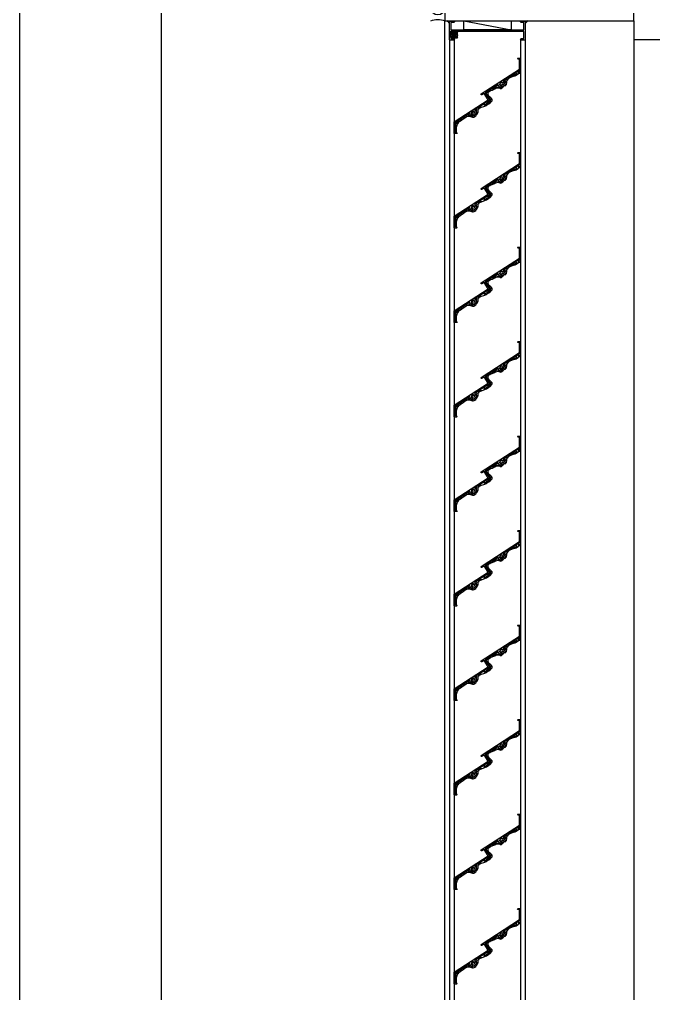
# Model space of a CAD drawing. Header units: millimetres. Extents: x 19868 to 801382, y -4805 to 85279.
# Drawn here: x 537788 to 538459, y 50369 to 51400 of the extents above; entities that cross this region are included whole.
import ezdxf

# ---------------------------------------------------------------- set-up
doc = ezdxf.new("R2010")
doc.units = ezdxf.units.MM
doc.header["$LTSCALE"] = 250
for name, color, linetype in [('A-ELE-8', 8, 'Continuous'), ('A-ETC-8', 8, 'Continuous'), ('INSUL', 8, 'Continuous'), ('ISL', 251, 'Continuous')]:
    doc.layers.add(name, color=color, linetype=linetype)

# ---------------------------------------------------------------- blocks, each defined once
blk = doc.blocks.new('그릴_3.8')
at = {"layer": 'INSUL'}
h = blk.add_hatch(dxfattribs=at)
h.set_pattern_fill('DOTS', color=256, scale=0.2, angle=90)
h.set_pattern_definition([(270, (81689.33182, 13312.34467), (0.3175, -0.15875), [0, -0.3175])])
h.paths.add_polyline_path([(-85, 3719.2), (-85, 3720), (-88, 3720, -0.068271), (-85, 3717)])
h = blk.add_hatch(dxfattribs=at)
h.set_pattern_fill('DOTS', color=256, scale=0.2, angle=90)
h.set_pattern_definition([(270, (81709.33182, 13312.34467), (0.3175, -0.15875), [0, -0.3175])])
h.paths.add_polyline_path([(-5, 3719.2), (-5, 3720), (-2, 3720, 0.068271), (-5, 3717)])
h = blk.add_hatch(dxfattribs=at)
h.set_pattern_fill('HONEY', color=256, scale=7, angle=180)
h.set_pattern_definition([(180, (29840.4707, 30754.9678), (-1.3125, -0.757772228), [0.875, -1.75]), (300, (29840.4707, 30754.9678), (1.3125, -0.757772228), [0.875, -1.75]), (240, (29840.4707, 30754.9678), (-9e-16, -1.515544457), [-1.75, 0.875])])
edge = h.paths.add_edge_path()
edge.add_line((-12.8, 3708.7), (-7.2, 3708.7))
edge.add_arc((-7.2, 3708), 0.7, 360, 450, ccw=False)
edge.add_line((-6.5, 3708), (-6.5, 3702.4))
edge.add_arc((-7.2, 3702.4), 0.7, 270, 360, ccw=False)
edge.add_line((-7.2, 3701.7), (-12.8, 3701.7))
edge.add_arc((-12.8, 3702.4), 0.7, 180, 270, ccw=False)
edge.add_line((-13.5, 3702.4), (-13.5, 3708))
edge.add_arc((-12.8, 3708), 0.7, 450, 540, ccw=False)
h = blk.add_hatch(dxfattribs=at)
h.set_pattern_fill('DASH', color=256, scale=3, angle=270)
h.set_pattern_definition([(270, (38932.747, 1795.1239), (0.375, -0.375), [0.375, -0.375])])
h.paths.add_polyline_path([(-5, 3708.7), (-6.5, 3708.7), (-6.5, 3702.7), (-5, 3702.7)])
h = blk.add_hatch(dxfattribs=at)
h.set_pattern_fill('AR-SAND', color=256, scale=0.05)
h.set_pattern_definition([(37.5, (-44927.3643, 117534.0197), (-0.080001565, 2.447066187), [0, -1.9304, 0, -2.159, 0, -2.06375]), (7.5, (-44927.3643, 117534.0197), (2.24761642, 3.5841255), [0, -1.0414, 0, -1.7399, 0, -0.66675]), (327.5, (-44928.9264, 117534.0197), (3.95496185, 0.007185923), [0, -0.635, 0, -2.286, 0, -2.9845]), (317.5, (-44928.9264, 117534.0197), (3.81778226, 1.11464662), [0, -0.3175, 0, -1.4986, 0, -1.7145])])
edge = h.paths.add_edge_path()
edge.add_arc((-61.9, 3655.9), 0.3, 300.425, 417, ccw=False)
edge.add_arc((-60, 3652.6), 3.5, 480.425, 551.1734)
edge.add_arc((-62.7, 3652.1), 0.75, 191.1734, 371.1734)
edge.add_arc((-60, 3652.6), 2, -77.1734, 191.1734, ccw=False)
edge.add_arc((-59.4, 3649.9), 0.75, 462.8266, 642.8266)
edge.add_arc((-60, 3652.6), 3.5, 282.8266, 353.575)
edge.add_arc((-56.2, 3652.2), 0.3, 417, 533.575, ccw=False)
edge.add_line((-56.1, 3652.5), (-42.5, 3643.6))
edge.add_line((-42.5, 3643.6), (-47.5, 3635.9))
edge.add_line((-47.5, 3635.9), (-31.8, 3625.7))
edge.add_arc((-31.9, 3625.4), 0.3, 300.425, 417, ccw=False)
edge.add_arc((-30, 3622.2), 3.5, 480.425, 551.1734)
edge.add_arc((-32.7, 3621.6), 0.75, 191.1734, 371.1734)
edge.add_arc((-30, 3622.2), 2, -77.1734, 191.1734, ccw=False)
edge.add_arc((-29.4, 3619.5), 0.75, 462.8266, 642.8266)
edge.add_arc((-30, 3622.2), 3.5, 282.8266, 353.575)
edge.add_arc((-26.2, 3621.7), 0.3, 417, 533.575, ccw=False)
edge.add_line((-26.1, 3622), (-11.2, 3612.3))
edge.add_line((-11.2, 3612.3), (-11.2, 3601.7))
edge.add_line((-11.2, 3601.7), (-12.4, 3601.7))
edge.add_spline(control_points=[(-12.4, 3601.7), (-12.3, 3604.7), (-12, 3611.1), (-19, 3615.8), (-25, 3620.2), (-30.1, 3616.8), (-33.3, 3619.7), (-35.1, 3622.6), (-35.4, 3628.6), (-43.4, 3628.5), (-52.1, 3636.3), (-46.9, 3638.9), (-43.8, 3645.4), (-51.5, 3646.6), (-55.6, 3650), (-60, 3647.2), (-61.9, 3651), (-65.7, 3651.6), (-65.2, 3655.6), (-67.3, 3659.5), (-71.7, 3661.3), (-76.2, 3661.9), (-78, 3664.7), (-79.7, 3664.6), (-80, 3664.5)], knot_values=[0, 0, 0, 0, 8.903403, 16.972588, 24.386558, 28.464058, 32.376054, 35.250962, 38.890173, 48.28531, 57.322987, 58.527761, 64.920636, 71.793865, 76.258779, 80.217284, 83.010925, 86.979037, 89.314988, 93.488168, 99.635723, 102.710115, 106.902697, 107.715399, 107.715399, 107.715399, 107.715399], degree=3, periodic=0)
edge.add_line((-80, 3664.5), (-80, 3668))
edge.add_line((-80, 3668), (-61.8, 3656.2))
h = blk.add_hatch(dxfattribs=at)
h.set_pattern_fill('AR-SAND', color=256, scale=0.05)
h.set_pattern_definition([(37.5, (-44927.3643, 117434.0197), (-0.080001565, 2.447066187), [0, -1.9304, 0, -2.159, 0, -2.06375]), (7.5, (-44927.3643, 117434.0197), (2.24761642, 3.5841255), [0, -1.0414, 0, -1.7399, 0, -0.66675]), (327.5, (-44928.9264, 117434.0197), (3.95496185, 0.007185923), [0, -0.635, 0, -2.286, 0, -2.9845]), (317.5, (-44928.9264, 117434.0197), (3.81778226, 1.11464662), [0, -0.3175, 0, -1.4986, 0, -1.7145])])
edge = h.paths.add_edge_path()
edge.add_arc((-61.9, 3555.9), 0.3, 300.425, 417, ccw=False)
edge.add_arc((-60, 3552.6), 3.5, 480.425, 551.1734)
edge.add_arc((-62.7, 3552.1), 0.75, 191.1734, 371.1734)
edge.add_arc((-60, 3552.6), 2, -77.1734, 191.1734, ccw=False)
edge.add_arc((-59.4, 3549.9), 0.75, 462.8266, 642.8266)
edge.add_arc((-60, 3552.6), 3.5, 282.8266, 353.575)
edge.add_arc((-56.2, 3552.2), 0.3, 417, 533.575, ccw=False)
edge.add_line((-56.1, 3552.5), (-42.5, 3543.6))
edge.add_line((-42.5, 3543.6), (-47.5, 3535.9))
edge.add_line((-47.5, 3535.9), (-31.8, 3525.7))
edge.add_arc((-31.9, 3525.4), 0.3, 300.425, 417, ccw=False)
edge.add_arc((-30, 3522.2), 3.5, 480.425, 551.1734)
edge.add_arc((-32.7, 3521.6), 0.75, 191.1734, 371.1734)
edge.add_arc((-30, 3522.2), 2, -77.1734, 191.1734, ccw=False)
edge.add_arc((-29.4, 3519.5), 0.75, 462.8266, 642.8266)
edge.add_arc((-30, 3522.2), 3.5, 282.8266, 353.575)
edge.add_arc((-26.2, 3521.7), 0.3, 417, 533.575, ccw=False)
edge.add_line((-26.1, 3522), (-11.2, 3512.3))
edge.add_line((-11.2, 3512.3), (-11.2, 3501.7))
edge.add_line((-11.2, 3501.7), (-12.4, 3501.7))
edge.add_spline(control_points=[(-12.4, 3501.7), (-12.3, 3504.7), (-12, 3511.1), (-19, 3515.8), (-25, 3520.2), (-30.1, 3516.8), (-33.3, 3519.7), (-35.1, 3522.6), (-35.4, 3528.6), (-43.4, 3528.5), (-52.1, 3536.3), (-46.9, 3538.9), (-43.8, 3545.4), (-51.5, 3546.6), (-55.6, 3550), (-60, 3547.2), (-61.9, 3551), (-65.7, 3551.6), (-65.2, 3555.6), (-67.3, 3559.5), (-71.7, 3561.3), (-76.2, 3561.9), (-78, 3564.7), (-79.7, 3564.6), (-80, 3564.5)], knot_values=[0, 0, 0, 0, 8.903403, 16.972588, 24.386558, 28.464058, 32.376054, 35.250962, 38.890173, 48.28531, 57.322987, 58.527761, 64.920636, 71.793865, 76.258779, 80.217284, 83.010925, 86.979037, 89.314988, 93.488168, 99.635723, 102.710115, 106.902697, 107.715399, 107.715399, 107.715399, 107.715399], degree=3, periodic=0)
edge.add_line((-80, 3564.5), (-80, 3568))
edge.add_line((-80, 3568), (-61.8, 3556.2))
h = blk.add_hatch(dxfattribs=at)
h.set_pattern_fill('AR-SAND', color=256, scale=0.05)
h.set_pattern_definition([(37.5, (-44927.3643, 117334.0197), (-0.080001565, 2.447066187), [0, -1.9304, 0, -2.159, 0, -2.06375]), (7.5, (-44927.3643, 117334.0197), (2.24761642, 3.5841255), [0, -1.0414, 0, -1.7399, 0, -0.66675]), (327.5, (-44928.9264, 117334.0197), (3.95496185, 0.007185923), [0, -0.635, 0, -2.286, 0, -2.9845]), (317.5, (-44928.9264, 117334.0197), (3.81778226, 1.11464662), [0, -0.3175, 0, -1.4986, 0, -1.7145])])
edge = h.paths.add_edge_path()
edge.add_arc((-61.9, 3455.9), 0.3, 300.425, 417, ccw=False)
edge.add_arc((-60, 3452.6), 3.5, 480.425, 551.1734)
edge.add_arc((-62.7, 3452.1), 0.75, 191.1734, 371.1734)
edge.add_arc((-60, 3452.6), 2, -77.1734, 191.1734, ccw=False)
edge.add_arc((-59.4, 3449.9), 0.75, 462.8266, 642.8266)
edge.add_arc((-60, 3452.6), 3.5, 282.8266, 353.575)
edge.add_arc((-56.2, 3452.2), 0.3, 417, 533.575, ccw=False)
edge.add_line((-56.1, 3452.5), (-42.5, 3443.6))
edge.add_line((-42.5, 3443.6), (-47.5, 3435.9))
edge.add_line((-47.5, 3435.9), (-31.8, 3425.7))
edge.add_arc((-31.9, 3425.4), 0.3, 300.425, 417, ccw=False)
edge.add_arc((-30, 3422.2), 3.5, 480.425, 551.1734)
edge.add_arc((-32.7, 3421.6), 0.75, 191.1734, 371.1734)
edge.add_arc((-30, 3422.2), 2, -77.1734, 191.1734, ccw=False)
edge.add_arc((-29.4, 3419.5), 0.75, 462.8266, 642.8266)
edge.add_arc((-30, 3422.2), 3.5, 282.8266, 353.575)
edge.add_arc((-26.2, 3421.7), 0.3, 417, 533.575, ccw=False)
edge.add_line((-26.1, 3422), (-11.2, 3412.3))
edge.add_line((-11.2, 3412.3), (-11.2, 3401.7))
edge.add_line((-11.2, 3401.7), (-12.4, 3401.7))
edge.add_spline(control_points=[(-12.4, 3401.7), (-12.3, 3404.7), (-12, 3411.1), (-19, 3415.8), (-25, 3420.2), (-30.1, 3416.8), (-33.3, 3419.7), (-35.1, 3422.6), (-35.4, 3428.6), (-43.4, 3428.5), (-52.1, 3436.3), (-46.9, 3438.9), (-43.8, 3445.4), (-51.5, 3446.6), (-55.6, 3450), (-60, 3447.2), (-61.9, 3451), (-65.7, 3451.6), (-65.2, 3455.6), (-67.3, 3459.5), (-71.7, 3461.3), (-76.2, 3461.9), (-78, 3464.7), (-79.7, 3464.6), (-80, 3464.5)], knot_values=[0, 0, 0, 0, 8.903403, 16.972588, 24.386558, 28.464058, 32.376054, 35.250962, 38.890173, 48.28531, 57.322987, 58.527761, 64.920636, 71.793865, 76.258779, 80.217284, 83.010925, 86.979037, 89.314988, 93.488168, 99.635723, 102.710115, 106.902697, 107.715399, 107.715399, 107.715399, 107.715399], degree=3, periodic=0)
edge.add_line((-80, 3464.5), (-80, 3468))
edge.add_line((-80, 3468), (-61.8, 3456.2))
h = blk.add_hatch(dxfattribs=at)
h.set_pattern_fill('AR-SAND', color=256, scale=0.05)
h.set_pattern_definition([(37.5, (-44927.3643, 117234.0197), (-0.080001565, 2.447066187), [0, -1.9304, 0, -2.159, 0, -2.06375]), (7.5, (-44927.3643, 117234.0197), (2.24761642, 3.5841255), [0, -1.0414, 0, -1.7399, 0, -0.66675]), (327.5, (-44928.9264, 117234.0197), (3.95496185, 0.007185923), [0, -0.635, 0, -2.286, 0, -2.9845]), (317.5, (-44928.9264, 117234.0197), (3.81778226, 1.11464662), [0, -0.3175, 0, -1.4986, 0, -1.7145])])
edge = h.paths.add_edge_path()
edge.add_arc((-61.9, 3355.9), 0.3, 300.425, 417, ccw=False)
edge.add_arc((-60, 3352.6), 3.5, 480.425, 551.1734)
edge.add_arc((-62.7, 3352.1), 0.75, 191.1734, 371.1734)
edge.add_arc((-60, 3352.6), 2, -77.1734, 191.1734, ccw=False)
edge.add_arc((-59.4, 3349.9), 0.75, 462.8266, 642.8266)
edge.add_arc((-60, 3352.6), 3.5, 282.8266, 353.575)
edge.add_arc((-56.2, 3352.2), 0.3, 417, 533.575, ccw=False)
edge.add_line((-56.1, 3352.5), (-42.5, 3343.6))
edge.add_line((-42.5, 3343.6), (-47.5, 3335.9))
edge.add_line((-47.5, 3335.9), (-31.8, 3325.7))
edge.add_arc((-31.9, 3325.4), 0.3, 300.425, 417, ccw=False)
edge.add_arc((-30, 3322.2), 3.5, 480.425, 551.1734)
edge.add_arc((-32.7, 3321.6), 0.75, 191.1734, 371.1734)
edge.add_arc((-30, 3322.2), 2, -77.1734, 191.1734, ccw=False)
edge.add_arc((-29.4, 3319.5), 0.75, 462.8266, 642.8266)
edge.add_arc((-30, 3322.2), 3.5, 282.8266, 353.575)
edge.add_arc((-26.2, 3321.7), 0.3, 417, 533.575, ccw=False)
edge.add_line((-26.1, 3322), (-11.2, 3312.3))
edge.add_line((-11.2, 3312.3), (-11.2, 3301.7))
edge.add_line((-11.2, 3301.7), (-12.4, 3301.7))
edge.add_spline(control_points=[(-12.4, 3301.7), (-12.3, 3304.7), (-12, 3311.1), (-19, 3315.8), (-25, 3320.2), (-30.1, 3316.8), (-33.3, 3319.7), (-35.1, 3322.6), (-35.4, 3328.6), (-43.4, 3328.5), (-52.1, 3336.3), (-46.9, 3338.9), (-43.8, 3345.4), (-51.5, 3346.6), (-55.6, 3350), (-60, 3347.2), (-61.9, 3351), (-65.7, 3351.6), (-65.2, 3355.6), (-67.3, 3359.5), (-71.7, 3361.3), (-76.2, 3361.9), (-78, 3364.7), (-79.7, 3364.6), (-80, 3364.5)], knot_values=[0, 0, 0, 0, 8.903403, 16.972588, 24.386558, 28.464058, 32.376054, 35.250962, 38.890173, 48.28531, 57.322987, 58.527761, 64.920636, 71.793865, 76.258779, 80.217284, 83.010925, 86.979037, 89.314988, 93.488168, 99.635723, 102.710115, 106.902697, 107.715399, 107.715399, 107.715399, 107.715399], degree=3, periodic=0)
edge.add_line((-80, 3364.5), (-80, 3368))
edge.add_line((-80, 3368), (-61.8, 3356.2))
h = blk.add_hatch(dxfattribs=at)
h.set_pattern_fill('AR-SAND', color=256, scale=0.05)
h.set_pattern_definition([(37.5, (-44927.3643, 117134.0197), (-0.080001565, 2.447066187), [0, -1.9304, 0, -2.159, 0, -2.06375]), (7.5, (-44927.3643, 117134.0197), (2.24761642, 3.5841255), [0, -1.0414, 0, -1.7399, 0, -0.66675]), (327.5, (-44928.9264, 117134.0197), (3.95496185, 0.007185923), [0, -0.635, 0, -2.286, 0, -2.9845]), (317.5, (-44928.9264, 117134.0197), (3.81778226, 1.11464662), [0, -0.3175, 0, -1.4986, 0, -1.7145])])
edge = h.paths.add_edge_path()
edge.add_arc((-61.9, 3255.9), 0.3, 300.425, 417, ccw=False)
edge.add_arc((-60, 3252.6), 3.5, 480.425, 551.1734)
edge.add_arc((-62.7, 3252.1), 0.75, 191.1734, 371.1734)
edge.add_arc((-60, 3252.6), 2, -77.1734, 191.1734, ccw=False)
edge.add_arc((-59.4, 3249.9), 0.75, 462.8266, 642.8266)
edge.add_arc((-60, 3252.6), 3.5, 282.8266, 353.575)
edge.add_arc((-56.2, 3252.2), 0.3, 417, 533.575, ccw=False)
edge.add_line((-56.1, 3252.5), (-42.5, 3243.6))
edge.add_line((-42.5, 3243.6), (-47.5, 3235.9))
edge.add_line((-47.5, 3235.9), (-31.8, 3225.7))
edge.add_arc((-31.9, 3225.4), 0.3, 300.425, 417, ccw=False)
edge.add_arc((-30, 3222.2), 3.5, 480.425, 551.1734)
edge.add_arc((-32.7, 3221.6), 0.75, 191.1734, 371.1734)
edge.add_arc((-30, 3222.2), 2, -77.1734, 191.1734, ccw=False)
edge.add_arc((-29.4, 3219.5), 0.75, 462.8266, 642.8266)
edge.add_arc((-30, 3222.2), 3.5, 282.8266, 353.575)
edge.add_arc((-26.2, 3221.7), 0.3, 417, 533.575, ccw=False)
edge.add_line((-26.1, 3222), (-11.2, 3212.3))
edge.add_line((-11.2, 3212.3), (-11.2, 3201.7))
edge.add_line((-11.2, 3201.7), (-12.4, 3201.7))
edge.add_spline(control_points=[(-12.4, 3201.7), (-12.3, 3204.7), (-12, 3211.1), (-19, 3215.8), (-25, 3220.2), (-30.1, 3216.8), (-33.3, 3219.7), (-35.1, 3222.6), (-35.4, 3228.6), (-43.4, 3228.5), (-52.1, 3236.3), (-46.9, 3238.9), (-43.8, 3245.4), (-51.5, 3246.6), (-55.6, 3250), (-60, 3247.2), (-61.9, 3251), (-65.7, 3251.6), (-65.2, 3255.6), (-67.3, 3259.5), (-71.7, 3261.3), (-76.2, 3261.9), (-78, 3264.7), (-79.7, 3264.6), (-80, 3264.5)], knot_values=[0, 0, 0, 0, 8.903403, 16.972588, 24.386558, 28.464058, 32.376054, 35.250962, 38.890173, 48.28531, 57.322987, 58.527761, 64.920636, 71.793865, 76.258779, 80.217284, 83.010925, 86.979037, 89.314988, 93.488168, 99.635723, 102.710115, 106.902697, 107.715399, 107.715399, 107.715399, 107.715399], degree=3, periodic=0)
edge.add_line((-80, 3264.5), (-80, 3268))
edge.add_line((-80, 3268), (-61.8, 3256.2))
h = blk.add_hatch(dxfattribs=at)
h.set_pattern_fill('AR-SAND', color=256, scale=0.05)
h.set_pattern_definition([(37.5, (-44927.3643, 117034.0197), (-0.080001565, 2.447066187), [0, -1.9304, 0, -2.159, 0, -2.06375]), (7.5, (-44927.3643, 117034.0197), (2.24761642, 3.5841255), [0, -1.0414, 0, -1.7399, 0, -0.66675]), (327.5, (-44928.9264, 117034.0197), (3.95496185, 0.007185923), [0, -0.635, 0, -2.286, 0, -2.9845]), (317.5, (-44928.9264, 117034.0197), (3.81778226, 1.11464662), [0, -0.3175, 0, -1.4986, 0, -1.7145])])
edge = h.paths.add_edge_path()
edge.add_arc((-61.9, 3155.9), 0.3, 300.425, 417, ccw=False)
edge.add_arc((-60, 3152.6), 3.5, 480.425, 551.1734)
edge.add_arc((-62.7, 3152.1), 0.75, 191.1734, 371.1734)
edge.add_arc((-60, 3152.6), 2, -77.1734, 191.1734, ccw=False)
edge.add_arc((-59.4, 3149.9), 0.75, 462.8266, 642.8266)
edge.add_arc((-60, 3152.6), 3.5, 282.8266, 353.575)
edge.add_arc((-56.2, 3152.2), 0.3, 417, 533.575, ccw=False)
edge.add_line((-56.1, 3152.5), (-42.5, 3143.6))
edge.add_line((-42.5, 3143.6), (-47.5, 3135.9))
edge.add_line((-47.5, 3135.9), (-31.8, 3125.7))
edge.add_arc((-31.9, 3125.4), 0.3, 300.425, 417, ccw=False)
edge.add_arc((-30, 3122.2), 3.5, 480.425, 551.1734)
edge.add_arc((-32.7, 3121.6), 0.75, 191.1734, 371.1734)
edge.add_arc((-30, 3122.2), 2, -77.1734, 191.1734, ccw=False)
edge.add_arc((-29.4, 3119.5), 0.75, 462.8266, 642.8266)
edge.add_arc((-30, 3122.2), 3.5, 282.8266, 353.575)
edge.add_arc((-26.2, 3121.7), 0.3, 417, 533.575, ccw=False)
edge.add_line((-26.1, 3122), (-11.2, 3112.3))
edge.add_line((-11.2, 3112.3), (-11.2, 3101.7))
edge.add_line((-11.2, 3101.7), (-12.4, 3101.7))
edge.add_spline(control_points=[(-12.4, 3101.7), (-12.3, 3104.7), (-12, 3111.1), (-19, 3115.8), (-25, 3120.2), (-30.1, 3116.8), (-33.3, 3119.7), (-35.1, 3122.6), (-35.4, 3128.6), (-43.4, 3128.5), (-52.1, 3136.3), (-46.9, 3138.9), (-43.8, 3145.4), (-51.5, 3146.6), (-55.6, 3150), (-60, 3147.2), (-61.9, 3151), (-65.7, 3151.6), (-65.2, 3155.6), (-67.3, 3159.5), (-71.7, 3161.3), (-76.2, 3161.9), (-78, 3164.7), (-79.7, 3164.6), (-80, 3164.5)], knot_values=[0, 0, 0, 0, 8.903403, 16.972588, 24.386558, 28.464058, 32.376054, 35.250962, 38.890173, 48.28531, 57.322987, 58.527761, 64.920636, 71.793865, 76.258779, 80.217284, 83.010925, 86.979037, 89.314988, 93.488168, 99.635723, 102.710115, 106.902697, 107.715399, 107.715399, 107.715399, 107.715399], degree=3, periodic=0)
edge.add_line((-80, 3164.5), (-80, 3168))
edge.add_line((-80, 3168), (-61.8, 3156.2))
h = blk.add_hatch(dxfattribs=at)
h.set_pattern_fill('AR-SAND', color=256, scale=0.05)
h.set_pattern_definition([(37.5, (-44927.3643, 116934.0197), (-0.080001565, 2.447066187), [0, -1.9304, 0, -2.159, 0, -2.06375]), (7.5, (-44927.3643, 116934.0197), (2.24761642, 3.5841255), [0, -1.0414, 0, -1.7399, 0, -0.66675]), (327.5, (-44928.9264, 116934.0197), (3.95496185, 0.007185923), [0, -0.635, 0, -2.286, 0, -2.9845]), (317.5, (-44928.9264, 116934.0197), (3.81778226, 1.11464662), [0, -0.3175, 0, -1.4986, 0, -1.7145])])
edge = h.paths.add_edge_path()
edge.add_arc((-61.9, 3055.9), 0.3, 300.425, 417, ccw=False)
edge.add_arc((-60, 3052.6), 3.5, 480.425, 551.1734)
edge.add_arc((-62.7, 3052.1), 0.75, 191.1734, 371.1734)
edge.add_arc((-60, 3052.6), 2, -77.1734, 191.1734, ccw=False)
edge.add_arc((-59.4, 3049.9), 0.75, 462.8266, 642.8266)
edge.add_arc((-60, 3052.6), 3.5, 282.8266, 353.575)
edge.add_arc((-56.2, 3052.2), 0.3, 417, 533.575, ccw=False)
edge.add_line((-56.1, 3052.5), (-42.5, 3043.6))
edge.add_line((-42.5, 3043.6), (-47.5, 3035.9))
edge.add_line((-47.5, 3035.9), (-31.8, 3025.7))
edge.add_arc((-31.9, 3025.4), 0.3, 300.425, 417, ccw=False)
edge.add_arc((-30, 3022.2), 3.5, 480.425, 551.1734)
edge.add_arc((-32.7, 3021.6), 0.75, 191.1734, 371.1734)
edge.add_arc((-30, 3022.2), 2, -77.1734, 191.1734, ccw=False)
edge.add_arc((-29.4, 3019.5), 0.75, 462.8266, 642.8266)
edge.add_arc((-30, 3022.2), 3.5, 282.8266, 353.575)
edge.add_arc((-26.2, 3021.7), 0.3, 417, 533.575, ccw=False)
edge.add_line((-26.1, 3022), (-11.2, 3012.3))
edge.add_line((-11.2, 3012.3), (-11.2, 3001.7))
edge.add_line((-11.2, 3001.7), (-12.4, 3001.7))
edge.add_spline(control_points=[(-12.4, 3001.7), (-12.3, 3004.7), (-12, 3011.1), (-19, 3015.8), (-25, 3020.2), (-30.1, 3016.8), (-33.3, 3019.7), (-35.1, 3022.6), (-35.4, 3028.6), (-43.4, 3028.5), (-52.1, 3036.3), (-46.9, 3038.9), (-43.8, 3045.4), (-51.5, 3046.6), (-55.6, 3050), (-60, 3047.2), (-61.9, 3051), (-65.7, 3051.6), (-65.2, 3055.6), (-67.3, 3059.5), (-71.7, 3061.3), (-76.2, 3061.9), (-78, 3064.7), (-79.7, 3064.6), (-80, 3064.5)], knot_values=[0, 0, 0, 0, 8.903403, 16.972588, 24.386558, 28.464058, 32.376054, 35.250962, 38.890173, 48.28531, 57.322987, 58.527761, 64.920636, 71.793865, 76.258779, 80.217284, 83.010925, 86.979037, 89.314988, 93.488168, 99.635723, 102.710115, 106.902697, 107.715399, 107.715399, 107.715399, 107.715399], degree=3, periodic=0)
edge.add_line((-80, 3064.5), (-80, 3068))
edge.add_line((-80, 3068), (-61.8, 3056.2))
h = blk.add_hatch(dxfattribs=at)
h.set_pattern_fill('AR-SAND', color=256, scale=0.05)
h.set_pattern_definition([(37.5, (-44927.3643, 116834.0197), (-0.080001565, 2.447066187), [0, -1.9304, 0, -2.159, 0, -2.06375]), (7.5, (-44927.3643, 116834.0197), (2.24761642, 3.5841255), [0, -1.0414, 0, -1.7399, 0, -0.66675]), (327.5, (-44928.9264, 116834.0197), (3.95496185, 0.007185923), [0, -0.635, 0, -2.286, 0, -2.9845]), (317.5, (-44928.9264, 116834.0197), (3.81778226, 1.11464662), [0, -0.3175, 0, -1.4986, 0, -1.7145])])
edge = h.paths.add_edge_path()
edge.add_arc((-61.9, 2955.9), 0.3, 300.425, 417, ccw=False)
edge.add_arc((-60, 2952.6), 3.5, 480.425, 551.1734)
edge.add_arc((-62.7, 2952.1), 0.75, 191.1734, 371.1734)
edge.add_arc((-60, 2952.6), 2, -77.1734, 191.1734, ccw=False)
edge.add_arc((-59.4, 2949.9), 0.75, 462.8266, 642.8266)
edge.add_arc((-60, 2952.6), 3.5, 282.8266, 353.575)
edge.add_arc((-56.2, 2952.2), 0.3, 417, 533.575, ccw=False)
edge.add_line((-56.1, 2952.5), (-42.5, 2943.6))
edge.add_line((-42.5, 2943.6), (-47.5, 2935.9))
edge.add_line((-47.5, 2935.9), (-31.8, 2925.7))
edge.add_arc((-31.9, 2925.4), 0.3, 300.425, 417, ccw=False)
edge.add_arc((-30, 2922.2), 3.5, 480.425, 551.1734)
edge.add_arc((-32.7, 2921.6), 0.75, 191.1734, 371.1734)
edge.add_arc((-30, 2922.2), 2, -77.1734, 191.1734, ccw=False)
edge.add_arc((-29.4, 2919.5), 0.75, 462.8266, 642.8266)
edge.add_arc((-30, 2922.2), 3.5, 282.8266, 353.575)
edge.add_arc((-26.2, 2921.7), 0.3, 417, 533.575, ccw=False)
edge.add_line((-26.1, 2922), (-11.2, 2912.3))
edge.add_line((-11.2, 2912.3), (-11.2, 2901.7))
edge.add_line((-11.2, 2901.7), (-12.4, 2901.7))
edge.add_spline(control_points=[(-12.4, 2901.7), (-12.3, 2904.7), (-12, 2911.1), (-19, 2915.8), (-25, 2920.2), (-30.1, 2916.8), (-33.3, 2919.7), (-35.1, 2922.6), (-35.4, 2928.6), (-43.4, 2928.5), (-52.1, 2936.3), (-46.9, 2938.9), (-43.8, 2945.4), (-51.5, 2946.6), (-55.6, 2950), (-60, 2947.2), (-61.9, 2951), (-65.7, 2951.6), (-65.2, 2955.6), (-67.3, 2959.5), (-71.7, 2961.3), (-76.2, 2961.9), (-78, 2964.7), (-79.7, 2964.6), (-80, 2964.5)], knot_values=[0, 0, 0, 0, 8.903403, 16.972588, 24.386558, 28.464058, 32.376054, 35.250962, 38.890173, 48.28531, 57.322987, 58.527761, 64.920636, 71.793865, 76.258779, 80.217284, 83.010925, 86.979037, 89.314988, 93.488168, 99.635723, 102.710115, 106.902697, 107.715399, 107.715399, 107.715399, 107.715399], degree=3, periodic=0)
edge.add_line((-80, 2964.5), (-80, 2968))
edge.add_line((-80, 2968), (-61.8, 2956.2))
h = blk.add_hatch(dxfattribs=at)
h.set_pattern_fill('AR-SAND', color=256, scale=0.05)
h.set_pattern_definition([(37.5, (-44927.3643, 116734.0197), (-0.080001565, 2.447066187), [0, -1.9304, 0, -2.159, 0, -2.06375]), (7.5, (-44927.3643, 116734.0197), (2.24761642, 3.5841255), [0, -1.0414, 0, -1.7399, 0, -0.66675]), (327.5, (-44928.9264, 116734.0197), (3.95496185, 0.007185923), [0, -0.635, 0, -2.286, 0, -2.9845]), (317.5, (-44928.9264, 116734.0197), (3.81778226, 1.11464662), [0, -0.3175, 0, -1.4986, 0, -1.7145])])
edge = h.paths.add_edge_path()
edge.add_arc((-61.9, 2855.9), 0.3, 300.425, 417, ccw=False)
edge.add_arc((-60, 2852.6), 3.5, 480.425, 551.1734)
edge.add_arc((-62.7, 2852.1), 0.75, 191.1734, 371.1734)
edge.add_arc((-60, 2852.6), 2, -77.1734, 191.1734, ccw=False)
edge.add_arc((-59.4, 2849.9), 0.75, 462.8266, 642.8266)
edge.add_arc((-60, 2852.6), 3.5, 282.8266, 353.575)
edge.add_arc((-56.2, 2852.2), 0.3, 417, 533.575, ccw=False)
edge.add_line((-56.1, 2852.5), (-42.5, 2843.6))
edge.add_line((-42.5, 2843.6), (-47.5, 2835.9))
edge.add_line((-47.5, 2835.9), (-31.8, 2825.7))
edge.add_arc((-31.9, 2825.4), 0.3, 300.425, 417, ccw=False)
edge.add_arc((-30, 2822.2), 3.5, 480.425, 551.1734)
edge.add_arc((-32.7, 2821.6), 0.75, 191.1734, 371.1734)
edge.add_arc((-30, 2822.2), 2, -77.1734, 191.1734, ccw=False)
edge.add_arc((-29.4, 2819.5), 0.75, 462.8266, 642.8266)
edge.add_arc((-30, 2822.2), 3.5, 282.8266, 353.575)
edge.add_arc((-26.2, 2821.7), 0.3, 417, 533.575, ccw=False)
edge.add_line((-26.1, 2822), (-11.2, 2812.3))
edge.add_line((-11.2, 2812.3), (-11.2, 2801.7))
edge.add_line((-11.2, 2801.7), (-12.4, 2801.7))
edge.add_spline(control_points=[(-12.4, 2801.7), (-12.3, 2804.7), (-12, 2811.1), (-19, 2815.8), (-25, 2820.2), (-30.1, 2816.8), (-33.3, 2819.7), (-35.1, 2822.6), (-35.4, 2828.6), (-43.4, 2828.5), (-52.1, 2836.3), (-46.9, 2838.9), (-43.8, 2845.4), (-51.5, 2846.6), (-55.6, 2850), (-60, 2847.2), (-61.9, 2851), (-65.7, 2851.6), (-65.2, 2855.6), (-67.3, 2859.5), (-71.7, 2861.3), (-76.2, 2861.9), (-78, 2864.7), (-79.7, 2864.6), (-80, 2864.5)], knot_values=[0, 0, 0, 0, 8.903403, 16.972588, 24.386558, 28.464058, 32.376054, 35.250962, 38.890173, 48.28531, 57.322987, 58.527761, 64.920636, 71.793865, 76.258779, 80.217284, 83.010925, 86.979037, 89.314988, 93.488168, 99.635723, 102.710115, 106.902697, 107.715399, 107.715399, 107.715399, 107.715399], degree=3, periodic=0)
edge.add_line((-80, 2864.5), (-80, 2868))
edge.add_line((-80, 2868), (-61.8, 2856.2))
h = blk.add_hatch(dxfattribs=at)
h.set_pattern_fill('AR-SAND', color=256, scale=0.05)
h.set_pattern_definition([(37.5, (-44927.3643, 116634.0197), (-0.080001565, 2.447066187), [0, -1.9304, 0, -2.159, 0, -2.06375]), (7.5, (-44927.3643, 116634.0197), (2.24761642, 3.5841255), [0, -1.0414, 0, -1.7399, 0, -0.66675]), (327.5, (-44928.9264, 116634.0197), (3.95496185, 0.007185923), [0, -0.635, 0, -2.286, 0, -2.9845]), (317.5, (-44928.9264, 116634.0197), (3.81778226, 1.11464662), [0, -0.3175, 0, -1.4986, 0, -1.7145])])
edge = h.paths.add_edge_path()
edge.add_arc((-61.9, 2755.9), 0.3, 300.425, 417, ccw=False)
edge.add_arc((-60, 2752.6), 3.5, 480.425, 551.1734)
edge.add_arc((-62.7, 2752.1), 0.75, 191.1734, 371.1734)
edge.add_arc((-60, 2752.6), 2, -77.1734, 191.1734, ccw=False)
edge.add_arc((-59.4, 2749.9), 0.75, 462.8266, 642.8266)
edge.add_arc((-60, 2752.6), 3.5, 282.8266, 353.575)
edge.add_arc((-56.2, 2752.2), 0.3, 417, 533.575, ccw=False)
edge.add_line((-56.1, 2752.5), (-42.5, 2743.6))
edge.add_line((-42.5, 2743.6), (-47.5, 2735.9))
edge.add_line((-47.5, 2735.9), (-31.8, 2725.7))
edge.add_arc((-31.9, 2725.4), 0.3, 300.425, 417, ccw=False)
edge.add_arc((-30, 2722.2), 3.5, 480.425, 551.1734)
edge.add_arc((-32.7, 2721.6), 0.75, 191.1734, 371.1734)
edge.add_arc((-30, 2722.2), 2, -77.1734, 191.1734, ccw=False)
edge.add_arc((-29.4, 2719.5), 0.75, 462.8266, 642.8266)
edge.add_arc((-30, 2722.2), 3.5, 282.8266, 353.575)
edge.add_arc((-26.2, 2721.7), 0.3, 417, 533.575, ccw=False)
edge.add_line((-26.1, 2722), (-11.2, 2712.3))
edge.add_line((-11.2, 2712.3), (-11.2, 2701.7))
edge.add_line((-11.2, 2701.7), (-12.4, 2701.7))
edge.add_spline(control_points=[(-12.4, 2701.7), (-12.3, 2704.7), (-12, 2711.1), (-19, 2715.8), (-25, 2720.2), (-30.1, 2716.8), (-33.3, 2719.7), (-35.1, 2722.6), (-35.4, 2728.6), (-43.4, 2728.5), (-52.1, 2736.3), (-46.9, 2738.9), (-43.8, 2745.4), (-51.5, 2746.6), (-55.6, 2750), (-60, 2747.2), (-61.9, 2751), (-65.7, 2751.6), (-65.2, 2755.6), (-67.3, 2759.5), (-71.7, 2761.3), (-76.2, 2761.9), (-78, 2764.7), (-79.7, 2764.6), (-80, 2764.5)], knot_values=[0, 0, 0, 0, 8.903403, 16.972588, 24.386558, 28.464058, 32.376054, 35.250962, 38.890173, 48.28531, 57.322987, 58.527761, 64.920636, 71.793865, 76.258779, 80.217284, 83.010925, 86.979037, 89.314988, 93.488168, 99.635723, 102.710115, 106.902697, 107.715399, 107.715399, 107.715399, 107.715399], degree=3, periodic=0)
edge.add_line((-80, 2764.5), (-80, 2768))
edge.add_line((-80, 2768), (-61.8, 2756.2))
for p, q in [((-200, 3720), (-200, 273.5)), ((-20, 3720), (-70, 3710.2)), ((0, 80), (0, 3720)), ((-85, 3699.8), (-85, 80)), ((-80, 3700.2), (-80, 80)), ((-10, 3699.7), (-10, 99.7)), ((-5, 3699.8), (-5, 80))]:
    blk.add_line(p, q, dxfattribs=at)
for points in [[(0, 3780), (0, 3720), (-200, 3720), (-200, 3780)], [(-20, 3720), (-70, 3720), (-70, 3710.2), (-20, 3710.2)], [(-5, 3708.7), (-6.5, 3708.7), (-6.5, 3702.7), (-5, 3702.7)]]:
    blk.add_lwpolyline(points, close=True, dxfattribs=at)
for points in [[(-59.5, 3710.2), (-60, 3709.7), (-60.5, 3710.2), (-83.5, 3710.2), (-83.5, 3718), (-80.8, 3718, 1), (-80.8, 3719.5), (-84.7, 3719.5, 0.414214), (-85, 3719.2), (-85, 3699.8, 0.414214), (-84.7, 3699.5), (-80.8, 3699.5, 1), (-80.8, 3701), (-83.5, 3701), (-83.5, 3708.7), (-6.5, 3708.7), (-6.5, 3701), (-9.3, 3701, 1), (-9.3, 3699.5), (-5.3, 3699.5, 0.414214), (-5, 3699.8), (-5, 3719.2, 0.414214), (-5.3, 3719.5), (-9.3, 3719.5, 1), (-9.3, 3718), (-6.5, 3718), (-6.5, 3710.2), (-29.5, 3710.2), (-30, 3709.7), (-30.5, 3710.2)], [(-12.8, 3708.7), (-7.2, 3708.7, -0.414214), (-6.5, 3708), (-6.5, 3702.4, -0.414214), (-7.2, 3701.7), (-12.8, 3701.7, -0.414214), (-13.5, 3702.4), (-13.5, 3708, -0.414214)]]:
    blk.add_lwpolyline(points, format="xyb", close=True, dxfattribs=at)
at = {"layer": 'INSUL', "elevation": 0}
for points in [[(-77.6, 3679.3, 1), (-77.6, 3680.5), (-79.7, 3680.5, 0.414214), (-80, 3680.2), (-80, 3668), (-61.8, 3656.2, -0.557593), (-61.8, 3655.6, 0.318892), (-63.4, 3651.9, 1), (-62, 3652.2, -2.365798), (-59.6, 3650.7, 1), (-59.2, 3649.2, 0.318892), (-56.5, 3652.2, -0.557593), (-56.1, 3652.5), (-42.5, 3643.6), (-47.5, 3635.9), (-31.8, 3625.7, -0.557593), (-31.8, 3625.2, 0.318892), (-33.4, 3621.5, 1), (-32, 3621.8, -2.365798), (-29.6, 3620.2, 1), (-29.2, 3618.8, 0.318892), (-26.5, 3621.8, -0.557593), (-26.1, 3622), (-11.2, 3612.3), (-11.2, 3601.7), (-12.4, 3601.7, 1), (-12.4, 3600.5), (-10.3, 3600.5, 0.414214), (-10, 3600.8), (-10, 3613), (-45.8, 3636.3), (-41.5, 3643), (-39.1, 3641.5, 1), (-38.5, 3642.5), (-78.8, 3668.7), (-78.8, 3679.3)], [(-77.6, 3579.3, 1), (-77.6, 3580.5), (-79.7, 3580.5, 0.414214), (-80, 3580.2), (-80, 3568), (-61.8, 3556.2, -0.557593), (-61.8, 3555.6, 0.318892), (-63.4, 3551.9, 1), (-62, 3552.2, -2.365798), (-59.6, 3550.7, 1), (-59.2, 3549.2, 0.318892), (-56.5, 3552.2, -0.557593), (-56.1, 3552.5), (-42.5, 3543.6), (-47.5, 3535.9), (-31.8, 3525.7, -0.557593), (-31.8, 3525.2, 0.318892), (-33.4, 3521.5, 1), (-32, 3521.8, -2.365798), (-29.6, 3520.2, 1), (-29.2, 3518.8, 0.318892), (-26.5, 3521.8, -0.557593), (-26.1, 3522), (-11.2, 3512.3), (-11.2, 3501.7), (-12.4, 3501.7, 1), (-12.4, 3500.5), (-10.3, 3500.5, 0.414214), (-10, 3500.8), (-10, 3513), (-45.8, 3536.3), (-41.5, 3543), (-39.1, 3541.5, 1), (-38.5, 3542.5), (-78.8, 3568.7), (-78.8, 3579.3)], [(-77.6, 3479.3, 1), (-77.6, 3480.5), (-79.7, 3480.5, 0.414214), (-80, 3480.2), (-80, 3468), (-61.8, 3456.2, -0.557593), (-61.8, 3455.6, 0.318892), (-63.4, 3451.9, 1), (-62, 3452.2, -2.365798), (-59.6, 3450.7, 1), (-59.2, 3449.2, 0.318892), (-56.5, 3452.2, -0.557593), (-56.1, 3452.5), (-42.5, 3443.6), (-47.5, 3435.9), (-31.8, 3425.7, -0.557593), (-31.8, 3425.2, 0.318892), (-33.4, 3421.5, 1), (-32, 3421.8, -2.365798), (-29.6, 3420.2, 1), (-29.2, 3418.8, 0.318892), (-26.5, 3421.8, -0.557593), (-26.1, 3422), (-11.2, 3412.3), (-11.2, 3401.7), (-12.4, 3401.7, 1), (-12.4, 3400.5), (-10.3, 3400.5, 0.414214), (-10, 3400.8), (-10, 3413), (-45.8, 3436.3), (-41.5, 3443), (-39.1, 3441.5, 1), (-38.5, 3442.5), (-78.8, 3468.7), (-78.8, 3479.3)], [(-77.6, 3379.3, 1), (-77.6, 3380.5), (-79.7, 3380.5, 0.414214), (-80, 3380.2), (-80, 3368), (-61.8, 3356.2, -0.557593), (-61.8, 3355.6, 0.318892), (-63.4, 3351.9, 1), (-62, 3352.2, -2.365798), (-59.6, 3350.7, 1), (-59.2, 3349.2, 0.318892), (-56.5, 3352.2, -0.557593), (-56.1, 3352.5), (-42.5, 3343.6), (-47.5, 3335.9), (-31.8, 3325.7, -0.557593), (-31.8, 3325.2, 0.318892), (-33.4, 3321.5, 1), (-32, 3321.8, -2.365798), (-29.6, 3320.2, 1), (-29.2, 3318.8, 0.318892), (-26.5, 3321.8, -0.557593), (-26.1, 3322), (-11.2, 3312.3), (-11.2, 3301.7), (-12.4, 3301.7, 1), (-12.4, 3300.5), (-10.3, 3300.5, 0.414214), (-10, 3300.8), (-10, 3313), (-45.8, 3336.3), (-41.5, 3343), (-39.1, 3341.5, 1), (-38.5, 3342.5), (-78.8, 3368.7), (-78.8, 3379.3)], [(-77.6, 3279.3, 1), (-77.6, 3280.5), (-79.7, 3280.5, 0.414214), (-80, 3280.2), (-80, 3268), (-61.8, 3256.2, -0.557593), (-61.8, 3255.6, 0.318892), (-63.4, 3251.9, 1), (-62, 3252.2, -2.365798), (-59.6, 3250.7, 1), (-59.2, 3249.2, 0.318892), (-56.5, 3252.2, -0.557593), (-56.1, 3252.5), (-42.5, 3243.6), (-47.5, 3235.9), (-31.8, 3225.7, -0.557593), (-31.8, 3225.2, 0.318892), (-33.4, 3221.5, 1), (-32, 3221.8, -2.365798), (-29.6, 3220.2, 1), (-29.2, 3218.8, 0.318892), (-26.5, 3221.8, -0.557593), (-26.1, 3222), (-11.2, 3212.3), (-11.2, 3201.7), (-12.4, 3201.7, 1), (-12.4, 3200.5), (-10.3, 3200.5, 0.414214), (-10, 3200.8), (-10, 3213), (-45.8, 3236.3), (-41.5, 3243), (-39.1, 3241.5, 1), (-38.5, 3242.5), (-78.8, 3268.7), (-78.8, 3279.3)], [(-77.6, 3179.3, 1), (-77.6, 3180.5), (-79.7, 3180.5, 0.414214), (-80, 3180.2), (-80, 3168), (-61.8, 3156.2, -0.557593), (-61.8, 3155.6, 0.318892), (-63.4, 3151.9, 1), (-62, 3152.2, -2.365798), (-59.6, 3150.7, 1), (-59.2, 3149.2, 0.318892), (-56.5, 3152.2, -0.557593), (-56.1, 3152.5), (-42.5, 3143.6), (-47.5, 3135.9), (-31.8, 3125.7, -0.557593), (-31.8, 3125.2, 0.318892), (-33.4, 3121.5, 1), (-32, 3121.8, -2.365798), (-29.6, 3120.2, 1), (-29.2, 3118.8, 0.318892), (-26.5, 3121.8, -0.557593), (-26.1, 3122), (-11.2, 3112.3), (-11.2, 3101.7), (-12.4, 3101.7, 1), (-12.4, 3100.5), (-10.3, 3100.5, 0.414214), (-10, 3100.8), (-10, 3113), (-45.8, 3136.3), (-41.5, 3143), (-39.1, 3141.5, 1), (-38.5, 3142.5), (-78.8, 3168.7), (-78.8, 3179.3)], [(-77.6, 3079.3, 1), (-77.6, 3080.5), (-79.7, 3080.5, 0.414214), (-80, 3080.2), (-80, 3068), (-61.8, 3056.2, -0.557593), (-61.8, 3055.6, 0.318892), (-63.4, 3051.9, 1), (-62, 3052.2, -2.365798), (-59.6, 3050.7, 1), (-59.2, 3049.2, 0.318892), (-56.5, 3052.2, -0.557593), (-56.1, 3052.5), (-42.5, 3043.6), (-47.5, 3035.9), (-31.8, 3025.7, -0.557593), (-31.8, 3025.2, 0.318892), (-33.4, 3021.5, 1), (-32, 3021.8, -2.365798), (-29.6, 3020.2, 1), (-29.2, 3018.8, 0.318892), (-26.5, 3021.8, -0.557593), (-26.1, 3022), (-11.2, 3012.3), (-11.2, 3001.7), (-12.4, 3001.7, 1), (-12.4, 3000.5), (-10.3, 3000.5, 0.414214), (-10, 3000.8), (-10, 3013), (-45.8, 3036.3), (-41.5, 3043), (-39.1, 3041.5, 1), (-38.5, 3042.5), (-78.8, 3068.7), (-78.8, 3079.3)], [(-77.6, 2979.3, 1), (-77.6, 2980.5), (-79.7, 2980.5, 0.414214), (-80, 2980.2), (-80, 2968), (-61.8, 2956.2, -0.557593), (-61.8, 2955.6, 0.318892), (-63.4, 2951.9, 1), (-62, 2952.2, -2.365798), (-59.6, 2950.7, 1), (-59.2, 2949.2, 0.318892), (-56.5, 2952.2, -0.557593), (-56.1, 2952.5), (-42.5, 2943.6), (-47.5, 2935.9), (-31.8, 2925.7, -0.557593), (-31.8, 2925.2, 0.318892), (-33.4, 2921.5, 1), (-32, 2921.8, -2.365798), (-29.6, 2920.2, 1), (-29.2, 2918.8, 0.318892), (-26.5, 2921.8, -0.557593), (-26.1, 2922), (-11.2, 2912.3), (-11.2, 2901.7), (-12.4, 2901.7, 1), (-12.4, 2900.5), (-10.3, 2900.5, 0.414214), (-10, 2900.8), (-10, 2913), (-45.8, 2936.3), (-41.5, 2943), (-39.1, 2941.5, 1), (-38.5, 2942.5), (-78.8, 2968.7), (-78.8, 2979.3)], [(-77.6, 2879.3, 1), (-77.6, 2880.5), (-79.7, 2880.5, 0.414214), (-80, 2880.2), (-80, 2868), (-61.8, 2856.2, -0.557593), (-61.8, 2855.6, 0.318892), (-63.4, 2851.9, 1), (-62, 2852.2, -2.365798), (-59.6, 2850.7, 1), (-59.2, 2849.2, 0.318892), (-56.5, 2852.2, -0.557593), (-56.1, 2852.5), (-42.5, 2843.6), (-47.5, 2835.9), (-31.8, 2825.7, -0.557593), (-31.8, 2825.2, 0.318892), (-33.4, 2821.5, 1), (-32, 2821.8, -2.365798), (-29.6, 2820.2, 1), (-29.2, 2818.8, 0.318892), (-26.5, 2821.8, -0.557593), (-26.1, 2822), (-11.2, 2812.3), (-11.2, 2801.7), (-12.4, 2801.7, 1), (-12.4, 2800.5), (-10.3, 2800.5, 0.414214), (-10, 2800.8), (-10, 2813), (-45.8, 2836.3), (-41.5, 2843), (-39.1, 2841.5, 1), (-38.5, 2842.5), (-78.8, 2868.7), (-78.8, 2879.3)], [(-77.6, 2779.3, 1), (-77.6, 2780.5), (-79.7, 2780.5, 0.414214), (-80, 2780.2), (-80, 2768), (-61.8, 2756.2, -0.557593), (-61.8, 2755.6, 0.318892), (-63.4, 2751.9, 1), (-62, 2752.2, -2.365798), (-59.6, 2750.7, 1), (-59.2, 2749.2, 0.318892), (-56.5, 2752.2, -0.557593), (-56.1, 2752.5), (-42.5, 2743.6), (-47.5, 2735.9), (-31.8, 2725.7, -0.557593), (-31.8, 2725.2, 0.318892), (-33.4, 2721.5, 1), (-32, 2721.8, -2.365798), (-29.6, 2720.2, 1), (-29.2, 2718.8, 0.318892), (-26.5, 2721.8, -0.557593), (-26.1, 2722), (-11.2, 2712.3), (-11.2, 2701.7), (-12.4, 2701.7, 1), (-12.4, 2700.5), (-10.3, 2700.5, 0.414214), (-10, 2700.8), (-10, 2713), (-45.8, 2736.3), (-41.5, 2743), (-39.1, 2741.5, 1), (-38.5, 2742.5), (-78.8, 2768.7), (-78.8, 2779.3)]]:
    blk.add_lwpolyline(points, format="xyb", close=True, dxfattribs=at)
at = {"layer": 'INSUL'}
for centre, start, end in [((-97.4, 3707.6), 37.1889, 52.8111), ((7.4, 3707.6), 127.1889, 142.8111)]:
    blk.add_arc(centre, 15.6, start, end, dxfattribs=at)
at = {"layer": 'INSUL', "start_tangent": (0.040343, 0.999186), "end_tangent": (-0.998408, -0.056397)}
for points in [[(-12.4, 3601.7), (-13.4, 3610.5), (-19.3, 3616.1), (-26.2, 3618.8), (-30.1, 3617.8), (-33.3, 3620), (-34.8, 3622.5), (-35.6, 3626), (-43.9, 3630.4), (-49.5, 3637.5), (-48.5, 3638.2), (-45.9, 3644), (-51.9, 3647.4), (-56, 3649), (-59.9, 3648.3), (-61.9, 3650.3), (-65.2, 3652.5), (-65.4, 3654.8), (-67.2, 3658.6), (-72.7, 3661.4), (-75.7, 3662.3), (-79.2, 3664.5), (-80, 3664.5)], [(-12.4, 3501.7), (-13.4, 3510.5), (-19.3, 3516.1), (-26.2, 3518.8), (-30.1, 3517.8), (-33.3, 3520), (-34.8, 3522.5), (-35.6, 3526), (-43.9, 3530.4), (-49.5, 3537.5), (-48.5, 3538.2), (-45.9, 3544), (-51.9, 3547.4), (-56, 3549), (-59.9, 3548.3), (-61.9, 3550.3), (-65.2, 3552.5), (-65.4, 3554.8), (-67.2, 3558.6), (-72.7, 3561.4), (-75.7, 3562.3), (-79.2, 3564.5), (-80, 3564.5)], [(-12.4, 3401.7), (-13.4, 3410.5), (-19.3, 3416.1), (-26.2, 3418.8), (-30.1, 3417.8), (-33.3, 3420), (-34.8, 3422.5), (-35.6, 3426), (-43.9, 3430.4), (-49.5, 3437.5), (-48.5, 3438.2), (-45.9, 3444), (-51.9, 3447.4), (-56, 3449), (-59.9, 3448.3), (-61.9, 3450.3), (-65.2, 3452.5), (-65.4, 3454.8), (-67.2, 3458.6), (-72.7, 3461.4), (-75.7, 3462.3), (-79.2, 3464.5), (-80, 3464.5)], [(-12.4, 3301.7), (-13.4, 3310.5), (-19.3, 3316.1), (-26.2, 3318.8), (-30.1, 3317.8), (-33.3, 3320), (-34.8, 3322.5), (-35.6, 3326), (-43.9, 3330.4), (-49.5, 3337.5), (-48.5, 3338.2), (-45.9, 3344), (-51.9, 3347.4), (-56, 3349), (-59.9, 3348.3), (-61.9, 3350.3), (-65.2, 3352.5), (-65.4, 3354.8), (-67.2, 3358.6), (-72.7, 3361.4), (-75.7, 3362.3), (-79.2, 3364.5), (-80, 3364.5)], [(-12.4, 3201.7), (-13.4, 3210.5), (-19.3, 3216.1), (-26.2, 3218.8), (-30.1, 3217.8), (-33.3, 3220), (-34.8, 3222.5), (-35.6, 3226), (-43.9, 3230.4), (-49.5, 3237.5), (-48.5, 3238.2), (-45.9, 3244), (-51.9, 3247.4), (-56, 3249), (-59.9, 3248.3), (-61.9, 3250.3), (-65.2, 3252.5), (-65.4, 3254.8), (-67.2, 3258.6), (-72.7, 3261.4), (-75.7, 3262.3), (-79.2, 3264.5), (-80, 3264.5)], [(-12.4, 3101.7), (-13.4, 3110.5), (-19.3, 3116.1), (-26.2, 3118.8), (-30.1, 3117.8), (-33.3, 3120), (-34.8, 3122.5), (-35.6, 3126), (-43.9, 3130.4), (-49.5, 3137.5), (-48.5, 3138.2), (-45.9, 3144), (-51.9, 3147.4), (-56, 3149), (-59.9, 3148.3), (-61.9, 3150.3), (-65.2, 3152.5), (-65.4, 3154.8), (-67.2, 3158.6), (-72.7, 3161.4), (-75.7, 3162.3), (-79.2, 3164.5), (-80, 3164.5)], [(-12.4, 3001.7), (-13.4, 3010.5), (-19.3, 3016.1), (-26.2, 3018.8), (-30.1, 3017.8), (-33.3, 3020), (-34.8, 3022.5), (-35.6, 3026), (-43.9, 3030.4), (-49.5, 3037.5), (-48.5, 3038.2), (-45.9, 3044), (-51.9, 3047.4), (-56, 3049), (-59.9, 3048.3), (-61.9, 3050.3), (-65.2, 3052.5), (-65.4, 3054.8), (-67.2, 3058.6), (-72.7, 3061.4), (-75.7, 3062.3), (-79.2, 3064.5), (-80, 3064.5)], [(-12.4, 2901.7), (-13.4, 2910.5), (-19.3, 2916.1), (-26.2, 2918.8), (-30.1, 2917.8), (-33.3, 2920), (-34.8, 2922.5), (-35.6, 2926), (-43.9, 2930.4), (-49.5, 2937.5), (-48.5, 2938.2), (-45.9, 2944), (-51.9, 2947.4), (-56, 2949), (-59.9, 2948.3), (-61.9, 2950.3), (-65.2, 2952.5), (-65.4, 2954.8), (-67.2, 2958.6), (-72.7, 2961.4), (-75.7, 2962.3), (-79.2, 2964.5), (-80, 2964.5)], [(-12.4, 2801.7), (-13.4, 2810.5), (-19.3, 2816.1), (-26.2, 2818.8), (-30.1, 2817.8), (-33.3, 2820), (-34.8, 2822.5), (-35.6, 2826), (-43.9, 2830.4), (-49.5, 2837.5), (-48.5, 2838.2), (-45.9, 2844), (-51.9, 2847.4), (-56, 2849), (-59.9, 2848.3), (-61.9, 2850.3), (-65.2, 2852.5), (-65.4, 2854.8), (-67.2, 2858.6), (-72.7, 2861.4), (-75.7, 2862.3), (-79.2, 2864.5), (-80, 2864.5)], [(-12.4, 2701.7), (-13.4, 2710.5), (-19.3, 2716.1), (-26.2, 2718.8), (-30.1, 2717.8), (-33.3, 2720), (-34.8, 2722.5), (-35.6, 2726), (-43.9, 2730.4), (-49.5, 2737.5), (-48.5, 2738.2), (-45.9, 2744), (-51.9, 2747.4), (-56, 2749), (-59.9, 2748.3), (-61.9, 2750.3), (-65.2, 2752.5), (-65.4, 2754.8), (-67.2, 2758.6), (-72.7, 2761.4), (-75.7, 2762.3), (-79.2, 2764.5), (-80, 2764.5)]]:
    blk.add_spline(points, degree=3, dxfattribs=at)
blk = doc.blocks.new('A$C632c858f')
at = {"layer": 'A-ETC-8'}
blk.add_arc((-2.8, 0), 24, 341.8248, 18.1752, dxfattribs=at)
blk.add_ellipse((34, 0), major_axis=(7.59, 0), ratio=0.987937, dxfattribs=at)

msp = doc.modelspace()

# ---------------------------------------------------------------- linework, layer by layer
at = {"layer": 'A-ELE-8'}
for p, q in [((537788.2, 51458.9, 0), (537788.2, 47548.9)), ((537938.2, 51458.9, 0), (537938.2, 47619.9))]:
    msp.add_line(p, q, dxfattribs=at)
at = {"layer": 'ISL'}
msp.add_lwpolyline([(538438.2, 51378.9), (538838.2, 51378.9), (538838.2, 52278.9), (542638.2, 52278.9), (542638.2, 51378.9), (543638.2, 51378.9), (543638.2, 52298.9), (547638.2, 52298.9), (547638.2, 51378.9), (548638.2, 51378.9), (548638.2, 52298.9), (558538.2, 52298.9), (558538.2, 51178.9), (559738.2, 51178.9)], dxfattribs=at)

# ---------------------------------------------------------------- block references
at = {"layer": 'A-ETC-8', "xscale": -1}
msp.add_blockref('그릴_3.8', (538238.2, 47678.9), dxfattribs=at)
at = {"layer": 'A-ETC-8', "xscale": -1, "rotation": 270}
msp.add_blockref('A$C632c858f', (538230.7, 51378.9), dxfattribs=at)

doc.saveas('drawing.dxf')
